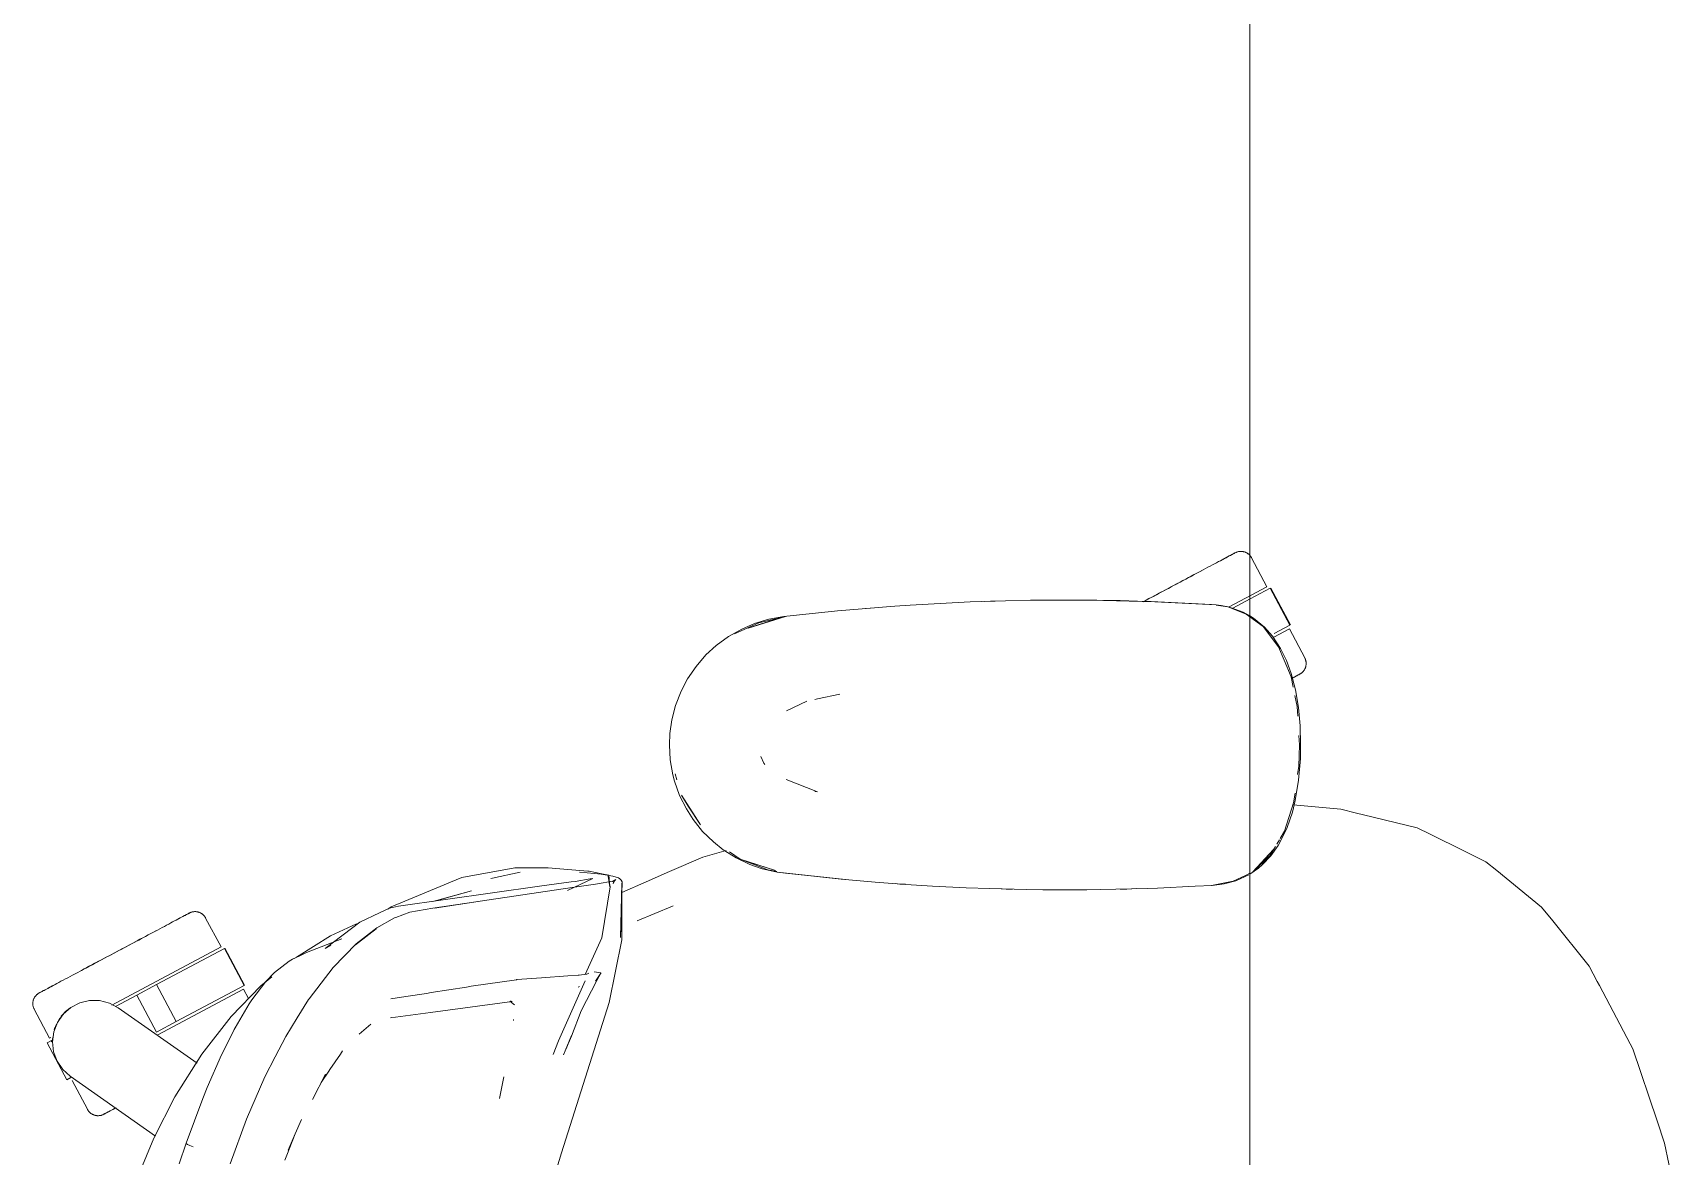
# Model space of a CAD drawing. Header units: millimetres. Extents: x 79795 to 317870, y -36033 to 97293.
# Drawn here: x 185645 to 186195, y 12969 to 13345 of the extents above; entities that cross this region are included whole.
import ezdxf

# ---------------------------------------------------------------- set-up
doc = ezdxf.new("R2010")
doc.units = ezdxf.units.MM
doc.header["$MEASUREMENT"] = 0
doc.layers.add('G-IMPT', color=8, linetype='CONTINUOUS', lineweight=9)
doc.layers.add('I-FURN', color=8, linetype='CONTINUOUS', lineweight=9)

msp = doc.modelspace()

# ---------------------------------------------------------------- linework, layer by layer
at = {"layer": 'G-IMPT'}
for p, q in [((185933.98, 13153.34), (185918.92, 13152.09)), ((185925.8, 13152.69), (185924.12, 13152.52)), ((185933.98, 13153.34), (185939.07, 13153.67)), ((185939.07, 13153.67), (185953.21, 13154.48)), ((185959.23, 13154.73), (185953.21, 13154.48)), ((185959.23, 13154.73), (185970.99, 13155.12)), ((185964.12, 13154.87), (185966.05, 13154.98)), ((185966.05, 13154.98), (185967.55, 13155)), ((185979.41, 13155.29), (185970.99, 13155.12)), ((185979.41, 13155.29), (185990.2, 13155.37)), ((185979.41, 13155.29), (185999.59, 13155.33)), ((185979.41, 13155.29), (186009.43, 13155.17)), ((186009.43, 13155.17), (185990.2, 13155.37)), ((185999.59, 13155.33), (186009.43, 13155.17)), ((185999.59, 13155.33), (186020.99, 13154.83)), ((185999.59, 13155.33), (186019.78, 13154.87)), ((185999.59, 13155.29), (186001.63, 13155.31)), ((186001.63, 13155.31), (186003.54, 13155.24)), ((186009.43, 13155.17), (186020.99, 13154.83)), ((186020.99, 13154.83), (186019.78, 13154.87)), ((186019.78, 13154.87), (186041.56, 13153.78)), ((186019.78, 13154.87), (186039.96, 13153.89)), ((186020.99, 13154.83), (186041.56, 13153.78)), ((186041.56, 13153.78), (186039.96, 13153.89)), ((186041.56, 13153.78), (186043.21, 13153.53)), ((186045.43, 13153.06), (186041.58, 13153.65)), ((186045.61, 13153.08), (186043.21, 13153.53)), ((186045.43, 13153.06), (186051.62, 13150.65)), ((186045.61, 13153.08), (186046.95, 13152.71)), ((186050.59, 13151.32), (186046.95, 13152.71)), ((185888.41, 13147.8), (185880.35, 13144.06)), ((185882.72, 13145.67), (185886.96, 13147.48)), ((185897.38, 13149.84), (185884.92, 13146.01)), ((185884.92, 13146.01), (185894.06, 13148.92)), ((185886.96, 13147.48), (185891.82, 13148.95)), ((185888.41, 13147.8), (185896.81, 13149.71)), ((185896.87, 13149.84), (185891.82, 13148.95)), ((185897.38, 13149.84), (185894.06, 13148.92)), ((185914.79, 13151.75), (185896.87, 13149.84)), ((185918.92, 13152.09), (185914.79, 13151.75)), ((186050.59, 13151.32), (186052.83, 13150.04)), ((186051.62, 13150.65), (186052.83, 13149.76)), ((186052.83, 13150.04), (186054.03, 13149.36)), ((186052.83, 13149.76), (186057.25, 13146.48)), ((186054.03, 13149.36), (186057.77, 13146.28)), ((185874.2, 13140.16), (185878.28, 13143.16)), ((185882.72, 13145.67), (185878.28, 13143.16)), ((186057.25, 13146.48), (186062.46, 13139.69)), ((186060.43, 13143.25), (186057.77, 13146.28)), ((186063.09, 13139.2), (186060.43, 13143.25)), ((185867.44, 13133.16), (185870.76, 13137)), ((185874.2, 13140.16), (185870.76, 13137)), ((186062.46, 13139.69), (186064.3, 13135.3)), ((186063.09, 13139.2), (186065.07, 13135.13)), ((185864.61, 13128.99), (185867.44, 13133.16)), ((186066.63, 13129.68), (186064.3, 13135.3)), ((186066.66, 13130.79), (186065.07, 13135.13)), ((186066.66, 13130.79), (186068.09, 13125.31)), ((185864.61, 13128.99), (185862.42, 13124.83)), ((186066.63, 13129.68), (186067.34, 13126.21)), ((186069.09, 13119.38), (186068.09, 13125.31)), ((185859.32, 13115.25), (185860.58, 13120.12)), ((185862.42, 13124.83), (185860.58, 13120.12)), ((185897.75, 13118.27), (185904.53, 13121.54)), ((185907.21, 13122.05), (185908.15, 13122.3)), ((185915.58, 13123.87), (185908.15, 13122.3)), ((186067.9, 13123.47), (186068.67, 13119.72)), ((186068.67, 13119.72), (186068.87, 13116.51)), ((186069.09, 13119.38), (186069.65, 13113.23)), ((185859.32, 13115.25), (185858.67, 13110.74)), ((185858.5, 13106.89), (185858.67, 13110.74)), ((186069.27, 13110), (186069.46, 13106.89)), ((186069.83, 13106.89), (186069.65, 13113.23)), ((185858.5, 13106.89), (185858.8, 13101.85)), ((185889.12, 13103.06), (185890.13, 13100.84)), ((186069.23, 13099.73), (186069.46, 13106.89)), ((186069.74, 13102.38), (186069.83, 13106.89)), ((185858.8, 13101.85), (185859.68, 13096.9)), ((185890.13, 13100.84), (185890.43, 13100.39)), ((186069.23, 13099.73), (186068.83, 13096.94)), ((186069.74, 13102.38), (186069.17, 13095.07)), ((185859.68, 13096.9), (185860.24, 13094.77)), ((185861.95, 13090), (185860.24, 13094.77)), ((185861.04, 13095.21), (185860.42, 13097.24)), ((185908.08, 13091.17), (185897.66, 13095.32)), ((186068.05, 13088.31), (186069.17, 13095.07)), ((185861.95, 13090), (185864.19, 13085.49)), ((185862.6, 13090.1), (185864.76, 13086.42)), ((185862.6, 13090.1), (185868.92, 13080.15)), ((185864.76, 13086.42), (185868.92, 13080.15)), ((185908.08, 13091.17), (185907.21, 13091.35)), ((186067.5, 13087.47), (186064.47, 13078.07)), ((186067.07, 13084.38), (186068.05, 13088.31)), ((186067.37, 13086.84), (186083.25, 13085.4)), ((186067.96, 13090.76), (186067.5, 13087.47)), ((185864.19, 13085.49), (185866.46, 13081.94)), ((185869.65, 13077.97), (185866.46, 13081.94)), ((186067.07, 13084.38), (186065.33, 13079.29)), ((186083.25, 13085.4), (186088.54, 13084.1)), ((186090.91, 13083.52), (186088.54, 13084.1)), ((186108.85, 13079.12), (186090.91, 13083.52)), ((185869.65, 13077.97), (185873.26, 13074.42)), ((186064.47, 13078.07), (186063, 13075.62)), ((186065.33, 13079.29), (186063.13, 13074.66)), ((186113.21, 13076.97), (186108.85, 13079.12)), ((186113.21, 13076.97), (186124.68, 13071.33)), ((185869.73, 13069.35), (185877.55, 13071.61)), ((185873.26, 13074.42), (185876.56, 13071.8)), ((185880.89, 13069.07), (185876.56, 13071.8)), ((185882.21, 13068.67), (185878.63, 13071.1)), ((186060.7, 13071.86), (186053.8, 13064.47)), ((186059.29, 13070.24), (186056.21, 13066.7)), ((186060.7, 13071.86), (186059.42, 13070.39)), ((186061.39, 13072.93), (186059.51, 13069.77)), ((186059.88, 13069.83), (186062.32, 13073.28)), ((186062.72, 13075.15), (186061.86, 13073.71)), ((186063.13, 13074.66), (186062.32, 13073.28)), ((186131.85, 13067.8), (186124.68, 13071.33)), ((185806.74, 13065.77), (185789.04, 13062.53)), ((185806.74, 13065.77), (185813.71, 13065.79)), ((185817.88, 13065.79), (185813.71, 13065.79)), ((185821.83, 13065.45), (185817.88, 13065.79)), ((185821.83, 13065.45), (185831.16, 13064.65)), ((185831.16, 13064.65), (185831.63, 13064.61)), ((185835.88, 13063.79), (185831.63, 13064.61)), ((185858.6, 13064.5), (185850.77, 13061.08)), ((185869.73, 13069.35), (185858.6, 13064.5)), ((185880.89, 13069.07), (185885.47, 13066.88)), ((185891.43, 13065.07), (185882.21, 13068.67)), ((185882.21, 13068.67), (185884.92, 13067.77)), ((185882.21, 13068.67), (185894.06, 13064.86)), ((185884.92, 13067.77), (185894.06, 13064.86)), ((185885.47, 13066.88), (185889.6, 13065.43)), ((185894.56, 13064.27), (185889.6, 13065.43)), ((185894.49, 13064.49), (185891.43, 13065.07)), ((186052.83, 13063.69), (186055.69, 13065.65)), ((186059.51, 13069.77), (186053.8, 13064.47)), ((186053.8, 13064.47), (186056.21, 13066.7)), ((186057.01, 13066.78), (186055.69, 13065.65)), ((186057.01, 13066.78), (186059.88, 13069.83)), ((186135.5, 13064.83), (186131.85, 13067.8)), ((186135.5, 13064.83), (186150.45, 13052.65)), ((185765.37, 13052.75), (185781.82, 13059.54)), ((185815.02, 13059.58), (185767.8, 13052.91)), ((185781.82, 13059.54), (185785.18, 13060.93)), ((185789.04, 13062.53), (185785.18, 13060.93)), ((185795.11, 13054.64), (185825.98, 13059.19)), ((185799.3, 13062.31), (185798.72, 13062.16)), ((185808.6, 13064.36), (185799.3, 13062.31)), ((185815.02, 13059.58), (185825.68, 13061.02)), ((185824.43, 13058.21), (185832.86, 13062.21)), ((185826.98, 13061.24), (185825.68, 13061.02)), ((185825.98, 13059.19), (185833.83, 13060.3)), ((185832, 13062.07), (185826.98, 13061.24)), ((185830.99, 13064.13), (185828.4, 13064.34)), ((185830.99, 13064.13), (185835.67, 13063.61)), ((185832.86, 13062.21), (185832, 13062.07)), ((185840.1, 13061.41), (185833.83, 13060.3)), ((185836.29, 13063.54), (185835.67, 13063.61)), ((185835.88, 13063.79), (185838.2, 13063.35)), ((185835.93, 13042.31), (185838.65, 13059.36)), ((185836.29, 13063.54), (185839.57, 13063)), ((185837.96, 13062.94), (185838.59, 13059.4)), ((185837.96, 13062.94), (185838.65, 13059.36)), ((185838.59, 13059.4), (185838.2, 13063.35)), ((185839.48, 13061.24), (185840.58, 13061.8)), ((185839.48, 13061.24), (185840.1, 13061.41)), ((185839.57, 13063), (185841.43, 13062.45)), ((185839.76, 13060.87), (185839.68, 13060.37)), ((185839.76, 13060.87), (185840.08, 13061.41)), ((185840.08, 13061.41), (185840.58, 13061.8)), ((185841.97, 13062.13), (185841.43, 13062.45)), ((185841.97, 13062.13), (185842.34, 13061.63)), ((185842.12, 13042.5), (185842.71, 13060.94)), ((185842.12, 13042.5), (185842.61, 13060.48)), ((185842.74, 13061.06), (185842.34, 13061.63)), ((185842.74, 13061.06), (185842.55, 13060.2)), ((185842.55, 13060.2), (185842.57, 13060.31)), ((185842.56, 13041.61), (185842.61, 13060.48)), ((185842.61, 13060.48), (185842.57, 13060.31)), ((185850.77, 13061.08), (185842.6, 13057.51)), ((185842.71, 13060.94), (185842.61, 13060.48)), ((185894.56, 13064.27), (185917.52, 13061.82)), ((185894.56, 13064.27), (185897.38, 13063.94)), ((185894.56, 13064.27), (185916, 13061.92)), ((185917.52, 13061.82), (185897.38, 13063.94)), ((185916, 13061.92), (185927.4, 13060.94)), ((185937.68, 13060.21), (185927.4, 13060.94)), ((185935.64, 13060.34), (185934.22, 13060.48)), ((185935.64, 13060.34), (185937.54, 13060.25)), ((185937.68, 13060.21), (185946.55, 13059.65)), ((185957.86, 13059.11), (185946.55, 13059.65)), ((185957.86, 13059.11), (185965.74, 13058.81)), ((186018.41, 13058.87), (186021.96, 13058.99)), ((186034.52, 13059.61), (186021.96, 13058.99)), ((186034.52, 13059.61), (186040.18, 13059.89)), ((186047.3, 13061.26), (186039.96, 13059.89)), ((186040.18, 13059.89), (186044.19, 13060.39)), ((186044.19, 13060.39), (186048.14, 13061.46)), ((186051.56, 13063.36), (186047.3, 13061.26)), ((186052.47, 13063.44), (186048.14, 13061.46)), ((186051.56, 13063.36), (186052.83, 13063.99)), ((185792.22, 13058.03), (185779.27, 13054.53)), ((185794.5, 13054.54), (185779.34, 13052.24)), ((185795.11, 13054.64), (185779.92, 13052.31)), ((185794.5, 13054.54), (185779.92, 13052.31)), ((185792.22, 13058.03), (185780.33, 13054.68)), ((185978.05, 13058.52), (185965.74, 13058.81)), ((185969.61, 13058.73), (185971.27, 13058.65)), ((185971.27, 13058.65), (185973.35, 13058.65)), ((185978.05, 13058.52), (185983.52, 13058.45)), ((185998.23, 13058.44), (185983.52, 13058.45)), ((186002.74, 13058.49), (185998.23, 13058.44)), ((186002.74, 13058.49), (186018.41, 13058.87)), ((186009.47, 13058.67), (186011.69, 13058.67)), ((186015.01, 13058.81), (186011.69, 13058.67)), ((185754.87, 13047.63), (185761.44, 13050.69)), ((185760.62, 13045.69), (185766.46, 13048.98)), ((185761.44, 13050.69), (185764.81, 13052.26)), ((185764.2, 13051.98), (185765.37, 13052.75)), ((185767.8, 13052.91), (185764.81, 13052.26)), ((185766.88, 13049.19), (185766.46, 13048.98)), ((185766.88, 13049.19), (185771.67, 13050.94)), ((185771.67, 13050.94), (185779.34, 13052.24)), ((185847.71, 13048.04), (185859.56, 13052.97)), ((185859.83, 13053.07), (185859.56, 13052.97)), ((186150.45, 13052.65), (186154.21, 13047.99)), ((186166.41, 13032.86), (186154.21, 13047.99)), ((185733.66, 13035.88), (185745.11, 13043)), ((185743.22, 13038.71), (185754.87, 13047.63)), ((185745.11, 13043), (185753.74, 13046.98)), ((185760.4, 13045.36), (185753.45, 13039.97)), ((185753.45, 13039.97), (185757.02, 13042.77)), ((185753.66, 13040.27), (185760.62, 13045.69)), ((185760.4, 13045.36), (185757.02, 13042.77)), ((185734.74, 13036.36), (185736.97, 13037.44)), ((185748.87, 13041.95), (185736.97, 13037.44)), ((185743.22, 13038.71), (185745.17, 13039.83)), ((185753.66, 13040.27), (185745.92, 13032.37)), ((185835.93, 13042.31), (185830.35, 13030.02)), ((185838.37, 13020.66), (185842.56, 13041.61)), ((185731.17, 13034.57), (185726.3, 13030.71)), ((185732.3, 13035.19), (185731.17, 13034.57)), ((185732.3, 13035.19), (185734.74, 13036.36)), ((185733.66, 13035.88), (185732.89, 13035.38)), ((185745.92, 13032.37), (185737.9, 13021.93)), ((186166.41, 13032.86), (186169.12, 13027.73)), ((185721.74, 13026.27), (185711.78, 13015.97)), ((185723.41, 13027.69), (185718.69, 13021.56)), ((185725.41, 13029.27), (185721.74, 13026.27)), ((185723.41, 13027.69), (185726.3, 13030.71)), ((185792.13, 13026.12), (185790.58, 13025.87)), ((185807.35, 13028.33), (185792.13, 13026.12)), ((185807.35, 13028.33), (185807.43, 13028.34)), ((185807.43, 13028.34), (185815.67, 13028.96)), ((185824.52, 13029.59), (185815.67, 13028.96)), ((185821.39, 13007.83), (185830.32, 13027.99)), ((185824.52, 13029.59), (185827.93, 13029.84)), ((185828.3, 13029.89), (185827.93, 13029.84)), ((185827.94, 13025.82), (185828.38, 13026.09)), ((185828.3, 13029.89), (185830.76, 13030.17)), ((185828.94, 13017.94), (185834.22, 13028.05)), ((185830.76, 13030.17), (185830.82, 13030.19)), ((185831.59, 13030.47), (185830.82, 13030.19)), ((185833.33, 13030.95), (185834.86, 13030.78)), ((185835.57, 13030.5), (185833.73, 13027.8)), ((185835.57, 13030.5), (185834.22, 13028.05)), ((185834.86, 13030.78), (185835.55, 13030.63)), ((185835.55, 13030.63), (185835.57, 13030.5)), ((185835.57, 13030.5), (185835.61, 13030.34)), ((186169.85, 13026.35), (186169.12, 13027.73)), ((186169.85, 13026.35), (186180.15, 13006.84)), ((185718.69, 13021.56), (185717.83, 13020.27)), ((185733.85, 13015.58), (185737.73, 13021.68)), ((185737.9, 13021.93), (185737.73, 13021.68)), ((185770.31, 13022.68), (185765.24, 13021.94)), ((185770.31, 13022.68), (185777.15, 13023.74)), ((185777.15, 13023.74), (185778.81, 13024.01)), ((185778.5, 13017.33), (185805.84, 13021.07)), ((185790.58, 13025.87), (185778.81, 13024.01)), ((185806.69, 13019.95), (185805.13, 13021.19)), ((185805.34, 13021.15), (185805.57, 13021.11)), ((185805.84, 13021.07), (185805.57, 13021.11)), ((185822.38, 12970.42), (185838.37, 13020.66)), ((185701.97, 13003.37), (185711.78, 13015.97)), ((185713.1, 13012.27), (185717.83, 13020.27)), ((185733.85, 13015.58), (185730.08, 13009.35)), ((185778.5, 13017.33), (185765.15, 13015.55)), ((185765.15, 13015.55), (185765.62, 13015.69)), ((185828.94, 13017.94), (185825.69, 13009.47)), ((185708.57, 13003.22), (185713.1, 13012.27)), ((185708.57, 13003.22), (185712.79, 13011.67)), ((185708.79, 13003.66), (185713.1, 13012.27)), ((185713.1, 13012.27), (185712.79, 13011.67)), ((185754.65, 13010.05), (185758.56, 13013.39)), ((185806.34, 13015), (185806.29, 13014.65)), ((185823.67, 13004.57), (185825.7, 13009.68)), ((185825.7, 13009.68), (185823.9, 13005.15)), ((185726.51, 13002.56), (185730.08, 13009.35)), ((185748.38, 13003.42), (185749.13, 13004.52)), ((185819.65, 13003.25), (185821.39, 13007.83)), ((185823.67, 13004.57), (185823.11, 13003.16)), ((185825.69, 13009.47), (185823.67, 13004.57)), ((186180.15, 13006.84), (186181.02, 13005.18)), ((186189.17, 12981.1), (186181.02, 13005.18)), ((185701.97, 13003.37), (185693, 12989.08)), ((185708.57, 13003.22), (185703.8, 12992.26)), ((185708.79, 13003.66), (185708.57, 13003.22)), ((185726.51, 13002.56), (185723.12, 12995.83)), ((185744.88, 12998.28), (185748.38, 13003.42)), ((185716.95, 12981.61), (185723.12, 12995.83)), ((185739.03, 12988.2), (185743.43, 12996.72)), ((185741.93, 12993.95), (185744.49, 12997.71)), ((185741.93, 12993.95), (185743.43, 12996.72)), ((185744.49, 12997.71), (185744.88, 12998.28)), ((185801.66, 12988.53), (185803.07, 12995.78)), ((185693, 12989.08), (185685.91, 12975.3)), ((185702.32, 12988.58), (185696.75, 12973.62)), ((185703.8, 12992.26), (185702.32, 12988.58)), ((185716.95, 12981.61), (185711.49, 12966.73)), ((185733.18, 12976.73), (185730.45, 12969.65)), ((185733.18, 12976.73), (185730.87, 12971.28)), ((185735.37, 12981.58), (185733.18, 12976.73)), ((186189.17, 12981.1), (186191.69, 12973.66)), ((185678.39, 12957.33), (185685.91, 12975.3)), ((185696.78, 12973.62), (185694.38, 12966.68)), ((185696.75, 12973.62), (185696.78, 12973.48)), ((185696.78, 12973.48), (185696.78, 12973.62)), ((185696.78, 12973.48), (185697.19, 12973.22)), ((185696.78, 12973.48), (185696.79, 12973.44)), ((185697.19, 12973.22), (185696.79, 12973.44)), ((185698.01, 12972.83), (185697.19, 12973.22)), ((185697.37, 12973.11), (185697.19, 12973.22)), ((185698.01, 12972.83), (185697.37, 12973.11)), ((185698.01, 12972.83), (185699.07, 12972.41)), ((185698.01, 12972.83), (185698.48, 12972.63)), ((185699.07, 12972.41), (185698.48, 12972.63)), ((186194.56, 12959.84), (186191.69, 12973.66)), ((185729.79, 12967.92), (185730.45, 12969.65)), ((185822.38, 12970.42), (185813.2, 12940.44))]:
    msp.add_line(p, q, dxfattribs=at)
at = {"layer": 'I-FURN'}
for p, q in [((186052.83, 13469.09), (186052.83, 12069.09)), ((186052.83, 12069.09), (186052.83, 13469.09)), ((186043.55, 13168.85), (186042.97, 13168.54)), ((186043.24, 13168.69), (186043.81, 13168.99)), ((186044.1, 13169.15), (186043.55, 13168.85)), ((186043.81, 13168.99), (186044.35, 13169.28)), ((186044.62, 13169.42), (186044.1, 13169.15)), ((186044.35, 13169.28), (186044.85, 13169.54)), ((186045.1, 13169.68), (186044.62, 13169.42)), ((186044.85, 13169.54), (186045.31, 13169.79)), ((186045.55, 13169.92), (186045.1, 13169.68)), ((186045.31, 13169.79), (186045.74, 13170.02)), ((186045.96, 13170.13), (186045.55, 13169.92)), ((186045.74, 13170.02), (186046.13, 13170.23)), ((186046.33, 13170.33), (186045.96, 13170.13)), ((186046.13, 13170.23), (186046.49, 13170.42)), ((186046.67, 13170.51), (186046.33, 13170.33)), ((186046.49, 13170.42), (186046.81, 13170.59)), ((186046.96, 13170.67), (186046.67, 13170.51)), ((186046.81, 13170.59), (186047.09, 13170.73)), ((186047.22, 13170.81), (186046.96, 13170.67)), ((186047.09, 13170.73), (186047.33, 13170.86)), ((186047.44, 13170.92), (186047.22, 13170.81)), ((186047.33, 13170.86), (186047.53, 13170.97)), ((186047.62, 13171.02), (186047.44, 13170.92)), ((186047.53, 13170.97), (186047.69, 13171.05)), ((186047.76, 13171.09), (186047.62, 13171.02)), ((186047.69, 13171.05), (186047.81, 13171.12)), ((186047.86, 13171.15), (186047.76, 13171.09)), ((186047.81, 13171.12), (186047.9, 13171.16)), ((186047.92, 13171.18), (186047.86, 13171.15)), ((186047.9, 13171.16), (186047.94, 13171.19)), ((186047.94, 13171.19), (186047.92, 13171.18)), ((186047.94, 13171.19), (186048.09, 13171.26)), ((186047.94, 13171.19), (186047.94, 13171.19)), ((186048.09, 13171.26), (186048.23, 13171.33)), ((186048.23, 13171.33), (186048.38, 13171.39)), ((186048.38, 13171.39), (186048.53, 13171.44)), ((186048.53, 13171.44), (186048.69, 13171.49)), ((186048.69, 13171.49), (186048.84, 13171.54)), ((186048.84, 13171.54), (186049, 13171.57)), ((186049, 13171.57), (186049.16, 13171.6)), ((186049.16, 13171.6), (186049.32, 13171.63)), ((186049.32, 13171.63), (186049.48, 13171.64)), ((186049.48, 13171.64), (186049.64, 13171.66)), ((186049.64, 13171.66), (186049.8, 13171.66)), ((186049.8, 13171.66), (186049.96, 13171.66)), ((186049.96, 13171.66), (186050.12, 13171.65)), ((186050.12, 13171.65), (186050.28, 13171.64)), ((186050.28, 13171.64), (186050.44, 13171.61)), ((186050.44, 13171.61), (186050.6, 13171.59)), ((186050.6, 13171.59), (186050.76, 13171.55)), ((186050.76, 13171.55), (186050.92, 13171.51)), ((186050.92, 13171.51), (186051.07, 13171.47)), ((186051.07, 13171.47), (186051.22, 13171.41)), ((186051.22, 13171.41), (186051.37, 13171.36)), ((186051.37, 13171.36), (186051.52, 13171.29)), ((186051.52, 13171.29), (186051.66, 13171.22)), ((186051.66, 13171.22), (186051.81, 13171.14)), ((186051.81, 13171.14), (186051.95, 13171.06)), ((186051.95, 13171.06), (186052.08, 13170.98)), ((186052.08, 13170.98), (186052.21, 13170.88)), ((186052.21, 13170.88), (186052.34, 13170.79)), ((186052.34, 13170.79), (186052.47, 13170.68)), ((186052.47, 13170.68), (186052.59, 13170.58)), ((186052.59, 13170.58), (186052.7, 13170.46)), ((186052.7, 13170.46), (186052.81, 13170.35)), ((186052.81, 13170.35), (186052.92, 13170.22)), ((186052.92, 13170.22), (186053.02, 13170.1)), ((186053.02, 13170.1), (186053.12, 13169.97)), ((186053.12, 13169.97), (186053.21, 13169.84)), ((186053.21, 13169.84), (186053.29, 13169.7)), ((186053.29, 13169.7), (186053.37, 13169.56)), ((186053.37, 13169.56), (186053.39, 13169.52)), ((186058.54, 13159.84), (186053.39, 13169.52)), ((186032.34, 13162.89), (186033.27, 13163.38)), ((186033.76, 13163.65), (186032.84, 13163.16)), ((186033.27, 13163.38), (186034.17, 13163.87)), ((186034.65, 13164.12), (186033.76, 13163.65)), ((186034.17, 13163.87), (186035.06, 13164.34)), ((186035.53, 13164.59), (186034.65, 13164.12)), ((186035.06, 13164.34), (186035.93, 13164.8)), ((186036.39, 13165.04), (186035.53, 13164.59)), ((186035.93, 13164.8), (186036.77, 13165.25)), ((186037.22, 13165.49), (186036.39, 13165.04)), ((186038.03, 13165.92), (186037.22, 13165.49)), ((186038.82, 13166.34), (186038.03, 13165.92)), ((186039.58, 13166.74), (186038.82, 13166.34)), ((186040.32, 13167.13), (186039.58, 13166.74)), ((186041.03, 13167.51), (186040.32, 13167.13)), ((186041.7, 13167.87), (186041.03, 13167.51)), ((186042.35, 13168.22), (186041.7, 13167.87)), ((186042.97, 13168.54), (186042.35, 13168.22)), ((186023.08, 13157.97), (186022.07, 13157.43)), ((186022.53, 13157.68), (186023.54, 13158.21)), ((186024.08, 13158.5), (186023.08, 13157.97)), ((186023.54, 13158.21), (186024.54, 13158.75)), ((186025.08, 13159.03), (186024.08, 13158.5)), ((186024.54, 13158.75), (186025.55, 13159.28)), ((186026.08, 13159.57), (186025.08, 13159.03)), ((186025.55, 13159.28), (186026.54, 13159.81)), ((186027.08, 13160.09), (186026.08, 13159.57)), ((186026.54, 13159.81), (186027.53, 13160.34)), ((186028.07, 13160.62), (186027.08, 13160.09)), ((186027.53, 13160.34), (186028.52, 13160.86)), ((186029.04, 13161.14), (186028.07, 13160.62)), ((186028.52, 13160.86), (186029.49, 13161.38)), ((186030.01, 13161.65), (186029.04, 13161.14)), ((186029.49, 13161.38), (186030.45, 13161.89)), ((186030.97, 13162.16), (186030.01, 13161.65)), ((186030.45, 13161.89), (186031.41, 13162.4)), ((186031.91, 13162.67), (186030.97, 13162.16)), ((186031.41, 13162.4), (186032.34, 13162.89)), ((186032.84, 13163.16), (186031.91, 13162.67)), ((186052.97, 13155.74), (186059.67, 13159.3)), ((186058.54, 13159.84), (186053.26, 13157.03)), ((186059.67, 13159.3), (186066.24, 13146.94)), ((186066.41, 13147.03), (186059.84, 13159.39)), ((186018.08, 13155.31), (186017.09, 13154.79)), ((186017.55, 13155.03), (186018.53, 13155.55)), ((186019.07, 13155.84), (186018.08, 13155.31)), ((186018.53, 13155.55), (186019.53, 13156.08)), ((186020.07, 13156.37), (186019.07, 13155.84)), ((186019.53, 13156.08), (186020.53, 13156.61)), ((186021.07, 13156.9), (186020.07, 13156.37)), ((186020.53, 13156.61), (186021.53, 13157.14)), ((186022.07, 13157.43), (186021.07, 13156.9)), ((186021.53, 13157.14), (186022.53, 13157.68)), ((186053.26, 13157.03), (186045.88, 13153.1)), ((186047.16, 13152.65), (186052.97, 13155.74)), ((186066.24, 13146.94), (186060.95, 13144.13)), ((186066.06, 13145.71), (186060.86, 13142.95)), ((186071.21, 13136.02), (186066.06, 13145.71)), ((186071.21, 13136.02), (186071.28, 13135.88)), ((186071.28, 13135.88), (186071.34, 13135.73)), ((186068.92, 13130.25), (186069.13, 13130.35)), ((186069.22, 13130.4), (186069.04, 13130.31)), ((186069.13, 13130.35), (186069.29, 13130.44)), ((186069.36, 13130.48), (186069.22, 13130.4)), ((186069.29, 13130.44), (186069.41, 13130.5)), ((186069.46, 13130.53), (186069.36, 13130.48)), ((186069.41, 13130.5), (186069.49, 13130.55)), ((186069.52, 13130.56), (186069.46, 13130.53)), ((186069.49, 13130.55), (186069.53, 13130.57)), ((186069.54, 13130.57), (186069.52, 13130.56)), ((186069.53, 13130.57), (186069.54, 13130.57)), ((186069.58, 13130.59), (186069.54, 13130.57)), ((186069.72, 13130.67), (186069.58, 13130.59)), ((186069.85, 13130.76), (186069.72, 13130.67)), ((186069.99, 13130.85), (186069.85, 13130.76)), ((186070.12, 13130.95), (186069.99, 13130.85)), ((186070.24, 13131.05), (186070.12, 13130.95)), ((186070.36, 13131.15), (186070.24, 13131.05)), ((186070.48, 13131.26), (186070.36, 13131.15)), ((186070.59, 13131.38), (186070.48, 13131.26)), ((186070.7, 13131.5), (186070.59, 13131.38)), ((186070.8, 13131.62), (186070.7, 13131.5)), ((186070.9, 13131.75), (186070.8, 13131.62)), ((186070.99, 13131.88), (186070.9, 13131.75)), ((186071.08, 13132.02), (186070.99, 13131.88)), ((186071.16, 13132.16), (186071.08, 13132.02)), ((186071.24, 13132.3), (186071.16, 13132.16)), ((186071.31, 13132.45), (186071.24, 13132.3)), ((186071.37, 13132.59), (186071.31, 13132.45)), ((186071.34, 13135.73), (186071.41, 13135.58)), ((186071.43, 13132.74), (186071.37, 13132.59)), ((186071.41, 13135.58), (186071.46, 13135.43)), ((186071.48, 13132.9), (186071.43, 13132.74)), ((186071.46, 13135.43), (186071.51, 13135.28)), ((186071.53, 13133.05), (186071.48, 13132.9)), ((186071.51, 13135.28), (186071.55, 13135.12)), ((186071.57, 13133.21), (186071.53, 13133.05)), ((186071.55, 13135.12), (186071.59, 13134.97)), ((186071.6, 13133.37), (186071.57, 13133.21)), ((186071.59, 13134.97), (186071.62, 13134.81)), ((186071.63, 13133.52), (186071.6, 13133.37)), ((186071.62, 13134.81), (186071.64, 13134.65)), ((186071.65, 13133.68), (186071.63, 13133.52)), ((186071.64, 13134.65), (186071.66, 13134.49)), ((186071.67, 13133.84), (186071.65, 13133.68)), ((186071.66, 13134.49), (186071.67, 13134.33)), ((186071.67, 13134.33), (186071.68, 13134.17)), ((186071.68, 13134.17), (186071.67, 13134.01)), ((186071.67, 13134.01), (186071.67, 13133.84)), ((186066.91, 13129.17), (186067.34, 13129.4)), ((186067.55, 13129.52), (186067.14, 13129.3)), ((186067.34, 13129.4), (186067.73, 13129.61)), ((186067.93, 13129.72), (186067.55, 13129.52)), ((186067.73, 13129.61), (186068.09, 13129.8)), ((186068.26, 13129.89), (186067.93, 13129.72)), ((186068.09, 13129.8), (186068.4, 13129.97)), ((186068.56, 13130.05), (186068.26, 13129.89)), ((186068.4, 13129.97), (186068.68, 13130.12)), ((186068.82, 13130.19), (186068.56, 13130.05)), ((186068.68, 13130.12), (186068.92, 13130.25)), ((186069.04, 13130.31), (186068.82, 13130.19)), ((185692.84, 13047.98), (185692.22, 13047.66)), ((185693.42, 13048.29), (185692.84, 13047.98)), ((185693.11, 13048.13), (185693.68, 13048.43)), ((185693.97, 13048.59), (185693.42, 13048.29)), ((185693.68, 13048.43), (185694.22, 13048.72)), ((185694.49, 13048.86), (185693.97, 13048.59)), ((185694.22, 13048.72), (185694.72, 13048.98)), ((185694.97, 13049.12), (185694.49, 13048.86)), ((185694.72, 13048.98), (185695.18, 13049.23)), ((185695.42, 13049.36), (185694.97, 13049.12)), ((185695.18, 13049.23), (185695.61, 13049.46)), ((185695.83, 13049.57), (185695.42, 13049.36)), ((185695.61, 13049.46), (185696, 13049.67)), ((185696.2, 13049.77), (185695.83, 13049.57)), ((185696, 13049.67), (185696.36, 13049.86)), ((185696.54, 13049.95), (185696.2, 13049.77)), ((185696.36, 13049.86), (185696.68, 13050.03)), ((185696.83, 13050.11), (185696.54, 13049.95)), ((185696.68, 13050.03), (185696.96, 13050.17)), ((185697.09, 13050.25), (185696.83, 13050.11)), ((185696.96, 13050.17), (185697.2, 13050.3)), ((185697.31, 13050.36), (185697.09, 13050.25)), ((185697.2, 13050.3), (185697.4, 13050.41)), ((185697.49, 13050.46), (185697.31, 13050.36)), ((185697.4, 13050.41), (185697.56, 13050.5)), ((185697.63, 13050.53), (185697.49, 13050.46)), ((185697.56, 13050.5), (185697.68, 13050.56)), ((185697.73, 13050.59), (185697.63, 13050.53)), ((185697.68, 13050.56), (185697.77, 13050.6)), ((185697.79, 13050.62), (185697.73, 13050.59)), ((185697.77, 13050.6), (185697.81, 13050.63)), ((185697.81, 13050.63), (185697.79, 13050.62)), ((185697.81, 13050.63), (185697.96, 13050.7)), ((185697.81, 13050.63), (185697.81, 13050.63)), ((185697.96, 13050.7), (185698.1, 13050.77)), ((185698.1, 13050.77), (185698.25, 13050.83)), ((185698.25, 13050.83), (185698.4, 13050.88)), ((185698.4, 13050.88), (185698.56, 13050.93)), ((185698.56, 13050.93), (185698.71, 13050.98)), ((185698.71, 13050.98), (185698.87, 13051.01)), ((185698.87, 13051.01), (185699.03, 13051.04)), ((185699.03, 13051.04), (185699.19, 13051.07)), ((185699.19, 13051.07), (185699.35, 13051.08)), ((185699.35, 13051.08), (185699.51, 13051.1)), ((185699.51, 13051.1), (185699.67, 13051.1)), ((185699.67, 13051.1), (185699.83, 13051.1)), ((185699.83, 13051.1), (185699.99, 13051.09)), ((185699.99, 13051.09), (185700.15, 13051.08)), ((185700.15, 13051.08), (185700.31, 13051.05)), ((185700.31, 13051.05), (185700.47, 13051.03)), ((185700.47, 13051.03), (185700.63, 13050.99)), ((185700.63, 13050.99), (185700.79, 13050.95)), ((185700.79, 13050.95), (185700.94, 13050.91)), ((185700.94, 13050.91), (185701.09, 13050.85)), ((185701.09, 13050.85), (185701.24, 13050.8)), ((185701.24, 13050.8), (185701.39, 13050.73)), ((185701.39, 13050.73), (185701.53, 13050.66)), ((185701.53, 13050.66), (185701.68, 13050.59)), ((185701.68, 13050.59), (185701.82, 13050.5)), ((185701.82, 13050.5), (185701.95, 13050.42)), ((185701.95, 13050.42), (185702.08, 13050.32)), ((185702.08, 13050.32), (185702.21, 13050.23)), ((185702.21, 13050.23), (185702.34, 13050.12)), ((185702.34, 13050.12), (185702.46, 13050.02)), ((185702.46, 13050.02), (185702.57, 13049.9)), ((185702.57, 13049.9), (185702.68, 13049.79)), ((185702.68, 13049.79), (185702.79, 13049.67)), ((185702.79, 13049.67), (185702.89, 13049.54)), ((185702.89, 13049.54), (185702.99, 13049.41)), ((185702.99, 13049.41), (185703.08, 13049.28)), ((185703.08, 13049.28), (185703.16, 13049.14)), ((185703.16, 13049.14), (185703.24, 13049)), ((185703.24, 13049), (185703.26, 13048.96)), ((185708.41, 13039.28), (185703.26, 13048.96)), ((185682.71, 13042.6), (185681.78, 13042.11)), ((185682.21, 13042.33), (185683.14, 13042.83)), ((185683.63, 13043.09), (185682.71, 13042.6)), ((185683.14, 13042.83), (185684.04, 13043.31)), ((185684.52, 13043.56), (185683.63, 13043.09)), ((185684.04, 13043.31), (185684.93, 13043.78)), ((185685.4, 13044.03), (185684.52, 13043.56)), ((185684.93, 13043.78), (185685.8, 13044.24)), ((185686.26, 13044.48), (185685.4, 13044.03)), ((185685.8, 13044.24), (185686.64, 13044.69)), ((185687.09, 13044.93), (185686.26, 13044.48)), ((185687.9, 13045.36), (185687.09, 13044.93)), ((185688.69, 13045.78), (185687.9, 13045.36)), ((185689.45, 13046.18), (185688.69, 13045.78)), ((185690.19, 13046.58), (185689.45, 13046.18)), ((185690.9, 13046.95), (185690.19, 13046.58)), ((185691.57, 13047.31), (185690.9, 13046.95)), ((185692.22, 13047.66), (185691.57, 13047.31)), ((185671.4, 13036.58), (185672.4, 13037.12)), ((185708.41, 13039.28), (185671.81, 13019.81)), ((185672.95, 13037.41), (185671.94, 13036.87)), ((185672.4, 13037.12), (185673.41, 13037.65)), ((185673.95, 13037.94), (185672.95, 13037.41)), ((185673.41, 13037.65), (185674.41, 13038.19)), ((185674.95, 13038.48), (185673.95, 13037.94)), ((185674.41, 13038.19), (185675.42, 13038.72)), ((185675.95, 13039.01), (185674.95, 13038.48)), ((185675.42, 13038.72), (185676.41, 13039.25)), ((185676.95, 13039.53), (185675.95, 13039.01)), ((185676.41, 13039.25), (185677.4, 13039.78)), ((185677.94, 13040.06), (185676.95, 13039.53)), ((185677.4, 13039.78), (185678.39, 13040.3)), ((185678.91, 13040.58), (185677.94, 13040.06)), ((185678.39, 13040.3), (185679.36, 13040.82)), ((185679.88, 13041.1), (185678.91, 13040.58)), ((185679.36, 13040.82), (185680.32, 13041.33)), ((185680.84, 13041.6), (185679.88, 13041.1)), ((185680.32, 13041.33), (185681.28, 13041.84)), ((185681.78, 13042.11), (185680.84, 13041.6)), ((185681.28, 13041.84), (185682.21, 13042.33)), ((185686.83, 13026.67), (185709.54, 13038.74)), ((185709.54, 13038.74), (185716.11, 13026.38)), ((185716.28, 13026.47), (185709.71, 13038.83)), ((185662.21, 13031.7), (185661.31, 13031.22)), ((185661.72, 13031.44), (185662.64, 13031.93)), ((185663.14, 13032.19), (185662.21, 13031.7)), ((185662.64, 13031.93), (185663.57, 13032.42)), ((185664.07, 13032.69), (185663.14, 13032.19)), ((185663.57, 13032.42), (185664.51, 13032.92)), ((185665.03, 13033.2), (185664.07, 13032.69)), ((185664.51, 13032.92), (185665.47, 13033.43)), ((185665.99, 13033.71), (185665.03, 13033.2)), ((185665.47, 13033.43), (185666.44, 13033.95)), ((185666.96, 13034.23), (185665.99, 13033.71)), ((185666.44, 13033.95), (185667.42, 13034.47)), ((185667.95, 13034.75), (185666.96, 13034.23)), ((185667.42, 13034.47), (185668.4, 13034.99)), ((185668.94, 13035.28), (185667.95, 13034.75)), ((185668.4, 13034.99), (185669.4, 13035.52)), ((185669.94, 13035.81), (185668.94, 13035.28)), ((185669.4, 13035.52), (185670.4, 13036.05)), ((185670.94, 13036.34), (185669.94, 13035.81)), ((185670.4, 13036.05), (185671.4, 13036.58)), ((185671.94, 13036.87), (185670.94, 13036.34)), ((185651.67, 13026.1), (185651.14, 13025.81)), ((185651.38, 13025.94), (185651.93, 13026.23)), ((185652.24, 13026.4), (185651.67, 13026.1)), ((185651.93, 13026.23), (185652.51, 13026.54)), ((185652.84, 13026.72), (185652.24, 13026.4)), ((185653.48, 13027.05), (185652.84, 13026.72)), ((185654.14, 13027.41), (185653.48, 13027.05)), ((185654.83, 13027.78), (185654.14, 13027.41)), ((185655.56, 13028.16), (185654.83, 13027.78)), ((185656.31, 13028.56), (185655.56, 13028.16)), ((185657.08, 13028.97), (185656.31, 13028.56)), ((185657.88, 13029.4), (185657.08, 13028.97)), ((185658.71, 13029.84), (185657.88, 13029.4)), ((185659.55, 13030.29), (185658.71, 13029.84)), ((185660.42, 13030.75), (185659.55, 13030.29)), ((185661.31, 13031.22), (185660.42, 13030.75)), ((185680.19, 13023.14), (185686.83, 13026.67)), ((185686.83, 13026.67), (185693.4, 13014.31)), ((185716.11, 13026.38), (185693.4, 13014.31)), ((185645.4, 13020.47), (185645.41, 13020.63)), ((185645.41, 13020.63), (185645.43, 13020.79)), ((185645.43, 13020.79), (185645.45, 13020.95)), ((185645.45, 13020.95), (185645.47, 13021.11)), ((185645.47, 13021.11), (185645.51, 13021.26)), ((185645.51, 13021.26), (185645.55, 13021.42)), ((185645.55, 13021.42), (185645.59, 13021.57)), ((185645.59, 13021.57), (185645.65, 13021.73)), ((185645.65, 13021.73), (185645.7, 13021.88)), ((185645.7, 13021.88), (185645.77, 13022.02)), ((185645.77, 13022.02), (185645.84, 13022.17)), ((185645.84, 13022.17), (185645.92, 13022.31)), ((185645.92, 13022.31), (185646, 13022.45)), ((185646, 13022.45), (185646.08, 13022.59)), ((185646.08, 13022.59), (185646.18, 13022.72)), ((185646.18, 13022.72), (185646.27, 13022.85)), ((185646.27, 13022.85), (185646.38, 13022.97)), ((185646.38, 13022.97), (185646.49, 13023.09)), ((185646.49, 13023.09), (185646.6, 13023.21)), ((185646.6, 13023.21), (185646.71, 13023.32)), ((185646.71, 13023.32), (185646.84, 13023.42)), ((185646.84, 13023.42), (185646.96, 13023.52)), ((185646.96, 13023.52), (185647.09, 13023.62)), ((185647.09, 13023.62), (185647.22, 13023.71)), ((185647.22, 13023.71), (185647.36, 13023.8)), ((185647.36, 13023.8), (185647.5, 13023.88)), ((185647.5, 13023.88), (185647.54, 13023.9)), ((185647.59, 13023.92), (185647.54, 13023.9)), ((185647.54, 13023.9), (185647.56, 13023.91)), ((185647.54, 13023.9), (185647.54, 13023.9)), ((185647.56, 13023.91), (185647.62, 13023.94)), ((185647.67, 13023.97), (185647.59, 13023.92)), ((185647.62, 13023.94), (185647.72, 13023.99)), ((185647.79, 13024.03), (185647.67, 13023.97)), ((185647.72, 13023.99), (185647.86, 13024.07)), ((185647.95, 13024.12), (185647.79, 13024.03)), ((185647.86, 13024.07), (185648.04, 13024.16)), ((185648.15, 13024.22), (185647.95, 13024.12)), ((185648.04, 13024.16), (185648.26, 13024.28)), ((185648.39, 13024.35), (185648.15, 13024.22)), ((185648.26, 13024.28), (185648.52, 13024.42)), ((185648.67, 13024.5), (185648.39, 13024.35)), ((185648.52, 13024.42), (185648.81, 13024.58)), ((185648.99, 13024.67), (185648.67, 13024.5)), ((185648.81, 13024.58), (185649.15, 13024.75)), ((185649.35, 13024.86), (185648.99, 13024.67)), ((185649.15, 13024.75), (185649.52, 13024.95)), ((185649.74, 13025.07), (185649.35, 13024.86)), ((185649.52, 13024.95), (185649.93, 13025.17)), ((185650.17, 13025.3), (185649.74, 13025.07)), ((185649.93, 13025.17), (185650.38, 13025.41)), ((185650.63, 13025.54), (185650.17, 13025.3)), ((185650.38, 13025.41), (185650.86, 13025.66)), ((185651.14, 13025.81), (185650.63, 13025.54)), ((185650.86, 13025.66), (185651.38, 13025.94)), ((185658.1, 13019.03), (185661.09, 13020.58)), ((185661.09, 13020.58), (185664.37, 13021.36)), ((185664.37, 13021.36), (185667.75, 13021.34)), ((185667.75, 13021.34), (185671.02, 13020.51)), ((185673.13, 13019.38), (185680.19, 13023.14)), ((185680.19, 13023.14), (185686.76, 13010.77)), ((185715.93, 13025.15), (185687.23, 13009.89)), ((185717.6, 13021.99), (185715.93, 13025.15)), ((185645.4, 13020.3), (185645.4, 13020.47)), ((185645.4, 13020.14), (185645.4, 13020.3)), ((185645.42, 13019.98), (185645.4, 13020.14)), ((185645.43, 13019.82), (185645.42, 13019.98)), ((185645.46, 13019.66), (185645.43, 13019.82)), ((185645.49, 13019.5), (185645.46, 13019.66)), ((185645.52, 13019.35), (185645.49, 13019.5)), ((185645.57, 13019.19), (185645.52, 13019.35)), ((185645.62, 13019.04), (185645.57, 13019.19)), ((185645.67, 13018.89), (185645.62, 13019.04)), ((185645.73, 13018.74), (185645.67, 13018.89)), ((185645.8, 13018.59), (185645.73, 13018.74)), ((185645.87, 13018.45), (185645.8, 13018.59)), ((185645.87, 13018.45), (185651.02, 13008.76)), ((185653.62, 13014.04), (185655.56, 13016.81)), ((185656.39, 13017.67), (185654.1, 13014.89)), ((185655.56, 13016.81), (185658.1, 13019.03)), ((185657.81, 13018.82), (185656.39, 13017.67)), ((185671.02, 13020.51), (185673.99, 13018.92)), ((185673.99, 13018.92), (185700.42, 13000.41)), ((185651.98, 13007.55), (185652.4, 13010.9)), ((185652.4, 13010.9), (185653.62, 13014.04)), ((185693.4, 13014.31), (185686.76, 13010.77)), ((185650.21, 13007.2), (185651.61, 13007.94)), ((185650.21, 13007.2), (185656.78, 12994.84)), ((185651.4, 13008.96), (185651.02, 13008.76)), ((185651.61, 13007.94), (185651.52, 13007.89)), ((185651.52, 13007.89), (185651.69, 13007.58)), ((185652.01, 13007.18), (185651.61, 13007.94)), ((185652.36, 13004.2), (185651.98, 13007.55)), ((185653.53, 13001.04), (185652.36, 13004.2)), ((185655.43, 12998.25), (185653.53, 13001.04)), ((185657.94, 12996), (185655.43, 12998.25)), ((185658.18, 12995.58), (185656.78, 12994.84)), ((185686.53, 12975.98), (185657.94, 12996)), ((185658.09, 12995.53), (185658.18, 12995.58)), ((185658.53, 12994.63), (185663.68, 12984.95)), ((185663.7, 12984.91), (185663.68, 12984.95)), ((185663.78, 12984.77), (185663.7, 12984.91)), ((185663.87, 12984.63), (185663.78, 12984.77)), ((185663.96, 12984.5), (185663.87, 12984.63)), ((185664.06, 12984.37), (185663.96, 12984.5)), ((185664.16, 12984.25), (185664.06, 12984.37)), ((185664.26, 12984.12), (185664.16, 12984.25)), ((185664.38, 12984.01), (185664.26, 12984.12)), ((185664.49, 12983.9), (185664.38, 12984.01)), ((185664.61, 12983.79), (185664.49, 12983.9)), ((185664.74, 12983.68), (185664.61, 12983.79)), ((185664.86, 12983.59), (185664.74, 12983.68)), ((185665, 12983.49), (185664.86, 12983.59)), ((185665.13, 12983.41), (185665, 12983.49)), ((185665.27, 12983.33), (185665.13, 12983.41)), ((185665.41, 12983.25), (185665.27, 12983.33)), ((185665.56, 12983.18), (185665.41, 12983.25)), ((185665.7, 12983.11), (185665.56, 12983.18)), ((185665.86, 12983.06), (185665.7, 12983.11)), ((185666.01, 12983), (185665.86, 12983.06)), ((185666.16, 12982.96), (185666.01, 12983)), ((185666.32, 12982.92), (185666.16, 12982.96)), ((185666.48, 12982.88), (185666.32, 12982.92)), ((185666.63, 12982.86), (185666.48, 12982.88)), ((185666.79, 12982.84), (185666.63, 12982.86)), ((185666.95, 12982.82), (185666.79, 12982.84)), ((185667.12, 12982.81), (185666.95, 12982.82)), ((185667.28, 12982.81), (185667.12, 12982.81)), ((185667.44, 12982.81), (185667.28, 12982.81)), ((185667.6, 12982.83), (185667.44, 12982.81)), ((185667.76, 12982.84), (185667.6, 12982.83)), ((185667.92, 12982.87), (185667.76, 12982.84)), ((185668.08, 12982.9), (185667.92, 12982.87)), ((185668.23, 12982.93), (185668.08, 12982.9)), ((185668.39, 12982.98), (185668.23, 12982.93)), ((185668.54, 12983.03), (185668.39, 12982.98)), ((185668.69, 12983.08), (185668.54, 12983.03)), ((185668.84, 12983.14), (185668.69, 12983.08)), ((185668.99, 12983.21), (185668.84, 12983.14)), ((185669.13, 12983.28), (185668.99, 12983.21)), ((185669.14, 12983.29), (185669.13, 12983.28)), ((185669.13, 12983.28), (185669.15, 12983.29)), ((185669.18, 12983.31), (185669.14, 12983.29)), ((185669.15, 12983.29), (185669.21, 12983.32)), ((185669.26, 12983.35), (185669.18, 12983.31)), ((185669.21, 12983.32), (185669.31, 12983.38)), ((185669.39, 12983.42), (185669.26, 12983.35)), ((185669.31, 12983.38), (185669.46, 12983.45)), ((185669.55, 12983.5), (185669.39, 12983.42)), ((185669.46, 12983.45), (185669.64, 12983.55)), ((185669.75, 12983.61), (185669.55, 12983.5)), ((185669.64, 12983.55), (185669.85, 12983.67)), ((185669.99, 12983.74), (185669.75, 12983.61)), ((185669.85, 12983.67), (185670.11, 12983.8)), ((185670.27, 12983.89), (185669.99, 12983.74)), ((185670.11, 12983.8), (185670.41, 12983.96)), ((185670.59, 12984.05), (185670.27, 12983.89)), ((185670.41, 12983.96), (185670.75, 12984.14)), ((185670.94, 12984.24), (185670.59, 12984.05)), ((185670.75, 12984.14), (185671.12, 12984.34)), ((185671.34, 12984.45), (185670.94, 12984.24)), ((185671.12, 12984.34), (185671.53, 12984.56)), ((185671.76, 12984.68), (185671.34, 12984.45)), ((185671.53, 12984.56), (185671.97, 12984.79)), ((185672.23, 12984.93), (185671.76, 12984.68)), ((185671.97, 12984.79), (185672.46, 12985.05)), ((185672.73, 12985.19), (185672.23, 12984.93)), ((185672.46, 12985.05), (185672.97, 12985.32)), ((185673.27, 12985.48), (185672.73, 12985.19))]:
    msp.add_line(p, q, dxfattribs=at)
msp.add_open_spline([(185654.94, 13016.09), (185655.28, 13016.51), (185655.61, 13016.94), (185656.04, 13017.33)], degree=3, dxfattribs=at)
for points, knots in [([(185652.6, 13011.6), (185652.75, 13012.07), (185652.97, 13012.7), (185653.27, 13013.33), (185653.34, 13013.49)], [-0.6, -0.6, -0.6, -0.6, -0.5, -0.4680239, -0.4680239, -0.4680239, -0.4680239]), ([(185652, 13007.51), (185652, 13007.66), (185652.01, 13008.1), (185652.04, 13008.62), (185652.08, 13009)], [-0.9563846, -0.9563846, -0.9563846, -0.9563846, -0.9, -0.8, -0.8, -0.8, -0.8])]:
    msp.add_open_spline(points, degree=3, knots=knots, dxfattribs=at)

doc.saveas('drawing.dxf')
